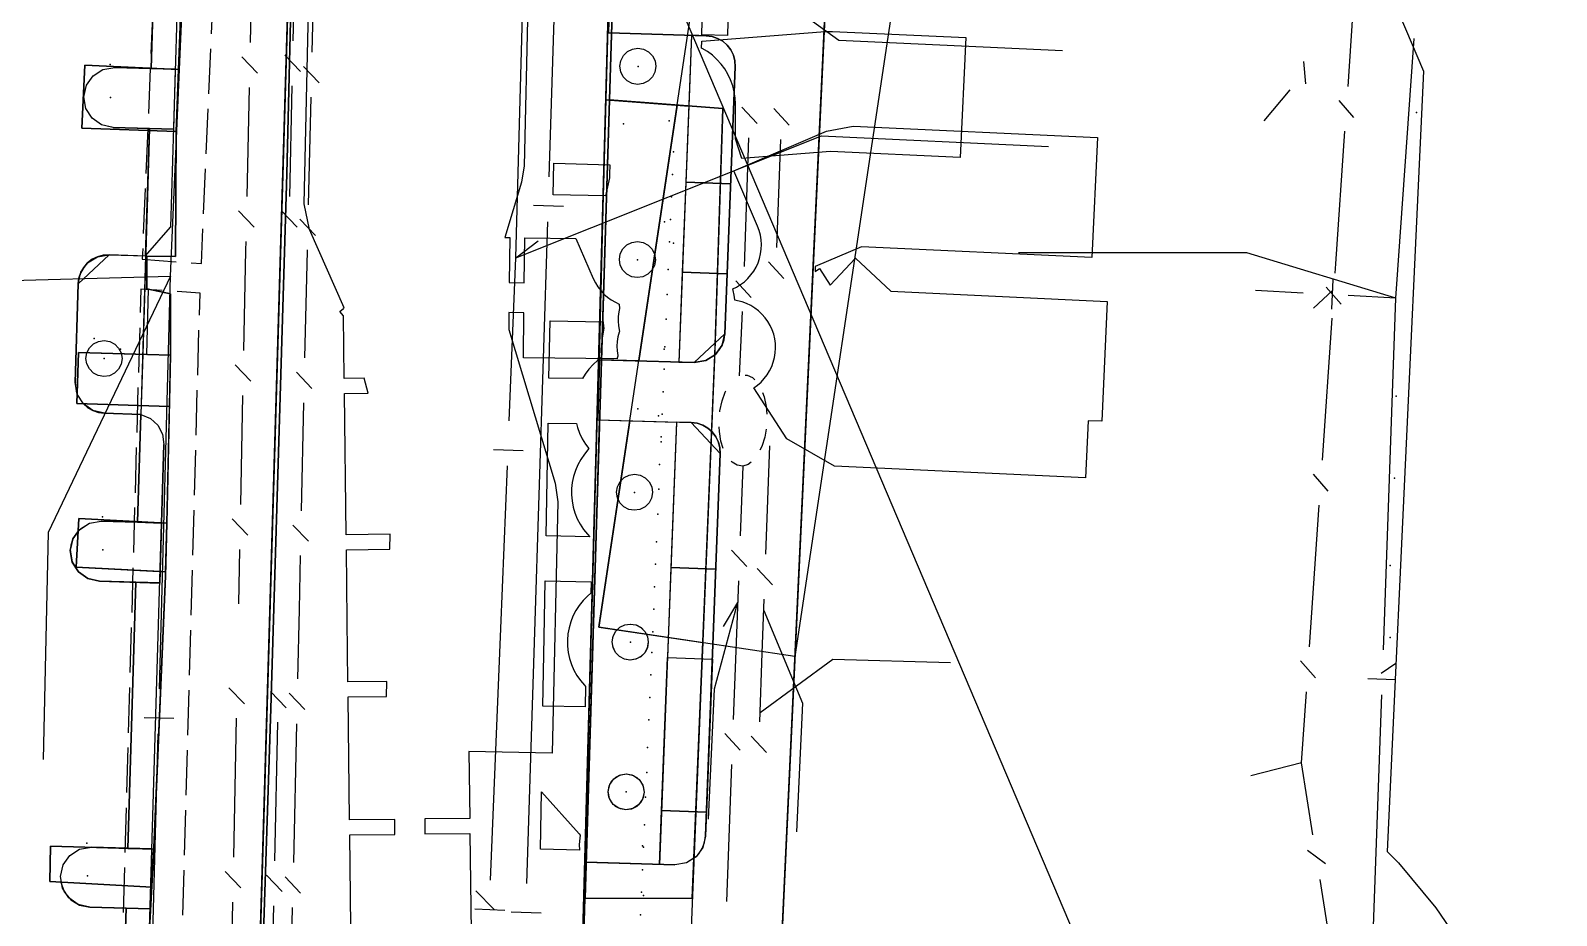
# Model space of a CAD drawing. Header units: metres. Extents: x 4550 to 4731, y 10605 to 11772.
# Drawn here: x 4646.3 to 4697.1, y 11263.1 to 11292.6 of the extents above; entities that cross this region are included whole.
import ezdxf

# ---------------------------------------------------------------- set-up
doc = ezdxf.new("R2010")
doc.units = ezdxf.units.M
for name, color, linetype in [('BOUNDARY', 7, 'Continuous'), ('BUILDING', 7, 'Continuous'), ('BUSH', 7, 'Continuous'), ('CURB', 7, 'Continuous'), ('ELECTR_CABLE', 7, 'Continuous'), ('ELECTR_CABLE_COMM', 7, 'Continuous'), ('GAS', 7, 'Continuous'), ('GRASS', 7, 'Continuous'), ('GROUND', 7, 'Continuous'), ('LAMP', 7, 'Continuous'), ('ROAD', 7, 'Continuous'), ('SEWER', 7, 'Continuous'), ('SIDEWALK_PATH', 7, 'Continuous'), ('TREE', 7, 'Continuous'), ('WATER_PIPELINE', 7, 'Continuous')]:
    doc.layers.add(name, color=color, linetype=linetype)

msp = doc.modelspace()

# ---------------------------------------------------------------- linework, layer by layer
at = {"layer": 'BOUNDARY'}
msp.add_lwpolyline([(4658.183, 11389.665), (4656.263, 11369.233), (4657.098, 11369.215), (4667.733, 11368.918), (4672.93, 11368.772), (4677.439, 11368.646), (4678.595, 11368.614), (4677.473, 11366.8), (4676.515, 11353.247), (4676.337, 11349.726), (4675.774, 11337.492), (4675.718, 11336.295), (4674.76, 11336.34), (4670.81, 11251.59)], dxfattribs=at)
at = {"layer": 'BUILDING'}
for points in [[(4681.552, 11337.103), (4671.748, 11271.709), (4665.217, 11272.688), (4675.021, 11338.082)], [(4692.678, 11291.204), (4691.466, 11265.206), (4691.845, 11264.833), (4693.094, 11263.334), (4694.191, 11261.72), (4695.125, 11260.007), (4695.889, 11258.212), (4696.473, 11256.35), (4696.874, 11254.441), (4697.086, 11252.501), (4697.109, 11250.55), (4697, 11247.631), (4688.814, 11244.158), (4667.723, 11293.865), (4687.914, 11302.432)]]:
    msp.add_lwpolyline(points, close=True, dxfattribs=at)
at = {"layer": 'BUSH'}
for p in [(4667.563, 11289.557), (4667.394, 11281.951), (4667.296, 11278.857), (4666.665, 11265.4)]:
    msp.add_point(p, dxfattribs=at)
at = {"layer": 'CURB'}
for points in [[(4652.83, 11224.861), (4657.098, 11369.215)], [(4667.733, 11368.918), (4667.397, 11360.882), (4663.638, 11224.498)], [(4651.349, 11299.347), (4650.951, 11286.012)], [(4668.788, 11292.39), (4665.54, 11292.481)], [(4668.298, 11292.393), (4667.878, 11281.504)], [(4651.108, 11291.272), (4649.092, 11291.329)], [(4669.416, 11282.462), (4669.759, 11291.352)], [(4648.093, 11290.357), (4648.093, 11290.357)], [(4649.036, 11289.33), (4651.048, 11289.273)], [(4650.248, 11289.295), (4650.122, 11285.057)], [(4650.122, 11285.057), (4650.951, 11286.012)], [(4648.906, 11285.091), (4647.878, 11284.12)], [(4647.878, 11284.12), (4647.78, 11280.837)], [(4668.389, 11281.501), (4669.416, 11282.462)], [(4665.235, 11281.589), (4668.389, 11281.501)], [(4647.823, 11280.836), (4647.823, 11280.836)], [(4648.751, 11279.809), (4649.964, 11279.774)], [(4649.964, 11279.774), (4649.856, 11276.176)], [(4665.18, 11279.59), (4668.291, 11279.503)], [(4667.801, 11279.505), (4667.232, 11264.768)], [(4668.291, 11279.503), (4669.262, 11278.465)], [(4649.838, 11248.768), (4650.734, 11278.771)], [(4668.77, 11265.725), (4669.262, 11278.465)], [(4650.656, 11276.153), (4648.64, 11276.211)], [(4647.664, 11275.238), (4647.664, 11275.238)], [(4648.584, 11274.212), (4650.596, 11274.154)], [(4649.797, 11274.177), (4649.532, 11265.313)], [(4650.332, 11265.291), (4648.316, 11265.348)], [(4664.768, 11264.847), (4667.743, 11264.764)], [(4647.356, 11264.375), (4647.356, 11264.375)], [(4648.259, 11263.349), (4650.272, 11263.292)], [(4649.472, 11263.314), (4649.379, 11260.193)]]:
    msp.add_lwpolyline(points, dxfattribs=at)
at = {"layer": 'ELECTR_CABLE'}
for points in [[(4669.501, 11292.399), (4668.646, 11292.418), (4668.678, 11293.823), (4668.686, 11293.873), (4668.701, 11294.078), (4668.746, 11296.078), (4669.585, 11296.059)], [(4672.751, 11292.532), (4672.999, 11292.535), (4677.44, 11292.328), (4677.254, 11288.333), (4672.936, 11288.534), (4669.979, 11288.304), (4669.765, 11288.954), (4669.765, 11290.115), (4669.755, 11290.32), (4669.725, 11290.524), (4669.675, 11290.724), (4669.605, 11290.918), (4669.517, 11291.104), (4669.411, 11291.281), (4669.289, 11291.447), (4669.15, 11291.599), (4668.997, 11291.738), (4668.832, 11291.861), (4668.655, 11291.967), (4668.636, 11291.976), (4668.641, 11292.213)], [(4663.721, 11288.145), (4665.585, 11288.089), (4665.583, 11288.039), (4665.582, 11288.034), (4665.566, 11287.828), (4665.569, 11287.66), (4665.438, 11287.052), (4663.69, 11287.09)], [(4663.555, 11280.984), (4663.59, 11282.891), (4665.362, 11282.852), (4665.373, 11282.699), (4665.382, 11282.644), (4665.325, 11282.307), (4665.3, 11282.103), (4665.295, 11281.896), (4665.31, 11281.691), (4665.313, 11281.674), (4665.176, 11281.571), (4665.024, 11281.432), (4664.886, 11281.279), (4664.764, 11281.113), (4664.675, 11280.963)], [(4663.459, 11275.725), (4663.528, 11279.484), (4664.474, 11279.467), (4664.507, 11279.335), (4664.577, 11279.142), (4664.666, 11278.956), (4664.772, 11278.779), (4664.88, 11278.635), (4664.734, 11278.443), (4664.618, 11278.273), (4664.519, 11278.092), (4664.438, 11277.902), (4664.376, 11277.706), (4664.333, 11277.504), (4664.311, 11277.299), (4664.309, 11277.093), (4664.327, 11276.888), (4664.365, 11276.685), (4664.422, 11276.488), (4664.499, 11276.296), (4664.594, 11276.113), (4664.707, 11275.941), (4664.836, 11275.78), (4664.917, 11275.697)], [(4663.356, 11270.049), (4663.398, 11272.345), (4663.432, 11274.225), (4664.96, 11274.197), (4664.953, 11273.817), (4664.833, 11273.715), (4664.689, 11273.567), (4664.561, 11273.406), (4664.45, 11273.233), (4664.355, 11273.049), (4664.28, 11272.858), (4664.223, 11272.66), (4664.186, 11272.457), (4664.169, 11272.251), (4664.173, 11272.045), (4664.196, 11271.841), (4664.24, 11271.639), (4664.303, 11271.443), (4664.385, 11271.254), (4664.485, 11271.074), (4664.602, 11270.904), (4664.735, 11270.747), (4664.773, 11270.711), (4664.761, 11270.023)], [(4663.292, 11266.562), (4663.304, 11267.201), (4664.562, 11265.793), (4664.598, 11265.756), (4664.58, 11265.647), (4664.566, 11265.442), (4664.571, 11265.251), (4663.268, 11265.284)]]:
    msp.add_lwpolyline(points, close=True, dxfattribs=at)
at = {"layer": 'ELECTR_CABLE_COMM'}
for points in [[(4653.68, 11295.797), (4653.601, 11292.166)], [(4655.039, 11292.221), (4655.122, 11295.905)], [(4655.745, 11295.439), (4655.659, 11291.845)], [(4670.376, 11294.297), (4673.208, 11292.241), (4680.652, 11291.894)], [(4690.168, 11290.7), (4690.33, 11293.065)], [(4653.325, 11291.686), (4653.844, 11291.145)], [(4655.281, 11291.2), (4654.763, 11291.742)], [(4655.382, 11291.367), (4655.899, 11290.824)], [(4688.684, 11291.53), (4688.747, 11290.783)], [(4653.568, 11290.666), (4653.489, 11287.035)], [(4654.922, 11287.036), (4655.005, 11290.721)], [(4688.231, 11290.583), (4687.362, 11289.556)], [(4655.623, 11290.345), (4655.536, 11286.752)], [(4690.362, 11289.67), (4689.87, 11290.235)], [(4670.49, 11289.467), (4669.977, 11290.014)], [(4671.557, 11289.412), (4671.046, 11289.961)], [(4689.74, 11284.475), (4689.762, 11284.789), (4690.065, 11289.204)], [(4670.066, 11284.697), (4670.081, 11285.038), (4670.209, 11288.991)], [(4671.144, 11285.329), (4671.274, 11288.937)], [(4653.214, 11286.556), (4653.732, 11286.014)], [(4655.164, 11286.016), (4654.646, 11286.557)], [(4655.259, 11286.273), (4655.776, 11285.73)], [(4653.457, 11285.535), (4653.451, 11285.248), (4653.384, 11281.904)], [(4655.5, 11285.252), (4655.499, 11285.222), (4655.419, 11281.658)], [(4671.373, 11284.305), (4670.862, 11284.854)], [(4670.286, 11283.671), (4669.78, 11284.224)], [(4689.935, 11283.444), (4689.443, 11284.009)], [(4669.904, 11281.053), (4669.999, 11283.199)], [(4689.313, 11278.249), (4689.637, 11282.979)], [(4653.11, 11281.425), (4653.629, 11280.884)], [(4655.143, 11281.179), (4655.661, 11280.637)], [(4670.088, 11281.084), (4670.153, 11281.076), (4670.329, 11280.999), (4670.41, 11280.922)], [(4669.244, 11279.853), (4669.247, 11279.894), (4669.318, 11280.223), (4669.426, 11280.517), (4669.45, 11280.56)], [(4670.671, 11280.503), (4670.727, 11280.354), (4670.793, 11280.038), (4670.812, 11279.78)], [(4653.354, 11280.404), (4653.282, 11276.773)], [(4655.385, 11280.158), (4655.305, 11276.564)], [(4669.36, 11278.631), (4669.282, 11278.878), (4669.229, 11279.204), (4669.224, 11279.354)], [(4670.789, 11279.282), (4670.743, 11279.014), (4670.647, 11278.707), (4670.582, 11278.576)], [(4670.776, 11275.115), (4670.906, 11278.723)], [(4670.284, 11278.182), (4670.188, 11278.108), (4670.006, 11278.052), (4669.824, 11278.075), (4669.652, 11278.176), (4669.622, 11278.21)], [(4670.006, 11278.052), (4669.919, 11275.723)], [(4689.507, 11277.219), (4689.015, 11277.784)], [(4688.885, 11272.024), (4689.21, 11276.753)], [(4653.007, 11276.294), (4653.527, 11275.753)], [(4655.029, 11276.086), (4655.547, 11275.544)], [(4653.252, 11275.274), (4653.216, 11273.458)], [(4655.271, 11275.065), (4655.231, 11273.268)], [(4669.636, 11275.248), (4670.146, 11274.699)], [(4671.004, 11274.091), (4670.494, 11274.64)], [(4669.863, 11274.224), (4669.777, 11271.895)], [(4669.837, 11273.509), (4669.06, 11270.615), (4668.859, 11266.285)], [(4669.837, 11273.509), (4669.362, 11272.704)], [(4670.657, 11271.812), (4670.722, 11273.616)], [(4655.231, 11273.268), (4655.179, 11270.958)], [(4670.708, 11273.235), (4671.999, 11270.148), (4671.8, 11265.86)], [(4669.777, 11271.895), (4669.692, 11269.61)], [(4670.575, 11269.529), (4670.657, 11271.812)], [(4670.586, 11269.841), (4673.005, 11271.62), (4676.926, 11271.501)], [(4689.08, 11270.993), (4688.588, 11271.558)], [(4652.895, 11270.665), (4653.415, 11270.124)], [(4654.803, 11269.994), (4654.285, 11270.536)], [(4654.903, 11270.479), (4655.421, 11269.937)], [(4688.62, 11268.163), (4688.782, 11270.528)], [(4653.14, 11269.645), (4653.048, 11265.017)], [(4654.423, 11264.893), (4654.528, 11269.515)], [(4655.145, 11269.458), (4655.042, 11264.838)], [(4669.409, 11269.135), (4669.919, 11268.586)], [(4670.803, 11268.505), (4670.292, 11269.053)], [(4669.636, 11268.111), (4669.467, 11263.542)], [(4688.62, 11268.163), (4686.926, 11267.725)], [(4688.999, 11265.758), (4688.62, 11268.163)], [(4689.419, 11264.797), (4688.813, 11265.238)], [(4652.773, 11264.537), (4653.292, 11263.997)], [(4654.666, 11263.873), (4654.148, 11264.414)], [(4654.766, 11264.359), (4655.284, 11263.817)], [(4689.992, 11259.467), (4689.233, 11264.276)], [(4653.018, 11263.517), (4652.926, 11258.889)], [(4654.286, 11258.771), (4654.39, 11263.394)], [(4655.008, 11263.338), (4654.904, 11258.718)]]:
    msp.add_lwpolyline(points, dxfattribs=at)
at = {"layer": 'GAS'}
for points in [[(4656.973, 11261.665), (4656.923, 11265.761), (4658.423, 11265.779), (4658.417, 11266.279), (4656.917, 11266.261), (4656.867, 11270.356), (4658.148, 11270.372), (4658.159, 11270.872), (4656.861, 11270.856), (4656.836, 11272.904), (4656.808, 11275.259), (4658.255, 11275.277), (4658.266, 11275.777), (4656.802, 11275.759), (4656.745, 11280.471), (4657.534, 11280.48), (4657.401, 11280.979), (4656.739, 11280.971), (4656.713, 11283.055), (4656.591, 11283.204), (4656.71, 11283.302), (4656.71, 11283.326), (4656.731, 11283.326), (4655.577, 11285.937), (4655.406, 11286.79), (4655.58, 11294.745)], [(4662.846, 11293.408), (4662.729, 11288.049), (4662.643, 11287.511), (4662.082, 11285.666), (4662.252, 11285.663), (4662.234, 11284.164), (4662.734, 11284.157), (4662.752, 11285.657), (4664.455, 11285.636), (4665.031, 11284.296), (4665.1, 11284.155), (4665.183, 11284.021), (4665.278, 11283.896), (4665.385, 11283.781), (4665.503, 11283.677), (4665.63, 11283.586), (4665.766, 11283.507), (4665.898, 11283.446), (4665.9, 11283.306), (4665.877, 11283.19), (4665.86, 11283.033), (4665.86, 11282.876), (4665.874, 11282.72), (4665.902, 11282.529), (4665.894, 11282.508), (4665.854, 11282.356), (4665.829, 11282.201), (4665.819, 11282.045), (4665.825, 11281.888), (4665.846, 11281.732), (4665.85, 11281.714), (4665.829, 11281.641), (4665.825, 11281.618), (4662.702, 11281.658), (4662.721, 11283.157), (4662.221, 11283.164), (4662.214, 11282.599), (4663.764, 11277.483), (4663.849, 11276.859), (4663.666, 11268.483), (4660.89, 11268.544), (4660.917, 11266.309), (4659.417, 11266.291), (4659.423, 11265.791), (4660.923, 11265.809), (4660.973, 11261.714)]]:
    msp.add_lwpolyline(points, dxfattribs=at)
msp.add_lwpolyline([(4672.803, 11289.215), (4673.685, 11289.375), (4681.819, 11288.996), (4681.632, 11285.001), (4673.959, 11285.358), (4672.418, 11284.696), (4672.415, 11284.536), (4672.564, 11284.633), (4672.922, 11284.08), (4673.76, 11284.977), (4674.942, 11283.873), (4682.149, 11283.537), (4681.962, 11279.541), (4681.517, 11279.562), (4681.428, 11277.653), (4673.06, 11278.043), (4671.474, 11278.954), (4670.374, 11280.654), (4670.501, 11280.746), (4670.619, 11280.85), (4670.726, 11280.965), (4670.821, 11281.09), (4670.904, 11281.223), (4670.973, 11281.364), (4671.027, 11281.512), (4671.068, 11281.663), (4671.093, 11281.818), (4671.102, 11281.975), (4671.097, 11282.132), (4671.076, 11282.288), (4671.04, 11282.44), (4670.989, 11282.589), (4670.923, 11282.732), (4670.845, 11282.867), (4670.753, 11282.995), (4670.649, 11283.113), (4670.534, 11283.219), (4670.409, 11283.315), (4670.275, 11283.397), (4670.134, 11283.466), (4669.987, 11283.521), (4669.835, 11283.561), (4669.742, 11283.576), (4669.742, 11283.59), (4669.725, 11283.746), (4669.692, 11283.899), (4669.675, 11283.953), (4669.804, 11284.015), (4669.937, 11284.098), (4670.062, 11284.193), (4670.177, 11284.3), (4670.281, 11284.418), (4670.373, 11284.545), (4670.452, 11284.681), (4670.517, 11284.824), (4670.568, 11284.972), (4670.604, 11285.125), (4670.625, 11285.281), (4670.631, 11285.438), (4670.621, 11285.594), (4670.596, 11285.749), (4670.556, 11285.901), (4670.501, 11286.048), (4669.711, 11287.886)], close=True, dxfattribs=at)
at = {"layer": 'GRASS'}
for points in [[(4665.451, 11290.258), (4665.513, 11292.482), (4668.299, 11292.404), (4668.208, 11290.048)], [(4669.759, 11291.352), (4669.747, 11291.55), (4669.697, 11291.74), (4669.611, 11291.916), (4669.49, 11292.074), (4669.341, 11292.205), (4669.171, 11292.302), (4668.985, 11292.365), (4668.788, 11292.39), (4665.64, 11292.478), (4665.571, 11290.249), (4669.341, 11289.962), (4669.079, 11281.877), (4669.074, 11281.746), (4669.213, 11281.896), (4669.319, 11282.069), (4669.388, 11282.259), (4669.416, 11282.462)], [(4668.11, 11287.511), (4669.609, 11287.453), (4669.759, 11291.352), (4669.747, 11291.55), (4669.697, 11291.74), (4669.611, 11291.916), (4669.49, 11292.074), (4669.341, 11292.205), (4669.171, 11292.302), (4668.985, 11292.365), (4668.788, 11292.39), (4668.299, 11292.404)], [(4667.115, 11291.367), (4667.084, 11291.179), (4666.999, 11291.015), (4666.867, 11290.884), (4666.697, 11290.799), (4666.509, 11290.77), (4666.326, 11290.801), (4666.161, 11290.886), (4666.028, 11291.021), (4665.943, 11291.191), (4665.915, 11291.374), (4665.945, 11291.557), (4666.032, 11291.726), (4666.168, 11291.859), (4666.334, 11291.942), (4666.517, 11291.97), (4666.704, 11291.94), (4666.873, 11291.852), (4667.003, 11291.72), (4667.087, 11291.554)], [(4651.22, 11291.267), (4648.094, 11291.406), (4648.001, 11289.315), (4651.142, 11289.196)], [(4651.048, 11289.27), (4649.035, 11289.332), (4648.649, 11289.423), (4648.338, 11289.646), (4648.134, 11289.97), (4648.066, 11290.36), (4648.156, 11290.747), (4648.378, 11291.058), (4648.701, 11291.263), (4649.092, 11291.332), (4651.108, 11291.272)], [(4669.341, 11289.962), (4665.571, 11290.249), (4665.145, 11276.485), (4664.759, 11263.651), (4668.329, 11263.652), (4668.637, 11271.142), (4669.074, 11281.746)], [(4665.451, 11290.258), (4668.208, 11290.048), (4667.879, 11281.515), (4665.235, 11281.589)], [(4669.493, 11284.455), (4669.609, 11287.453), (4668.11, 11287.511), (4667.994, 11284.513)], [(4667.099, 11284.926), (4667.068, 11284.739), (4666.982, 11284.574), (4666.85, 11284.444), (4666.681, 11284.358), (4666.493, 11284.33), (4666.31, 11284.361), (4666.145, 11284.446), (4666.011, 11284.581), (4665.926, 11284.75), (4665.899, 11284.934), (4665.929, 11285.117), (4666.016, 11285.286), (4666.151, 11285.419), (4666.317, 11285.502), (4666.5, 11285.53), (4666.688, 11285.5), (4666.856, 11285.412), (4666.987, 11285.28), (4667.07, 11285.114)], [(4648.906, 11285.091), (4650.122, 11285.055), (4649.964, 11279.774), (4648.751, 11279.809), (4648.364, 11279.898), (4648.052, 11280.122), (4647.847, 11280.446), (4647.78, 11280.837), (4647.878, 11284.12), (4647.968, 11284.507), (4648.191, 11284.818), (4648.515, 11285.023)], [(4647.878, 11284.12), (4647.78, 11280.837), (4647.782, 11280.74), (4647.793, 11280.644), (4647.813, 11280.55), (4647.843, 11280.458), (4647.885, 11281.84), (4650.158, 11281.771), (4650.223, 11283.944), (4650.163, 11283.957), (4650.168, 11285.039), (4648.906, 11285.091), (4648.709, 11285.077), (4648.521, 11285.026), (4648.346, 11284.939), (4648.191, 11284.819), (4648.061, 11284.67), (4647.965, 11284.5), (4647.903, 11284.315)], [(4667.879, 11281.515), (4668.389, 11281.501), (4668.778, 11281.568), (4669.1, 11281.77), (4669.324, 11282.079), (4669.416, 11282.462), (4669.493, 11284.455), (4667.994, 11284.513)], [(4649.336, 11281.63), (4649.305, 11281.443), (4649.219, 11281.278), (4649.087, 11281.148), (4648.918, 11281.062), (4648.73, 11281.034), (4648.547, 11281.065), (4648.382, 11281.15), (4648.248, 11281.285), (4648.164, 11281.454), (4648.136, 11281.638), (4648.166, 11281.821), (4648.253, 11281.99), (4648.388, 11282.123), (4648.554, 11282.206), (4648.738, 11282.234), (4648.925, 11282.204), (4649.094, 11282.116), (4649.224, 11281.984), (4649.307, 11281.818)], [(4650.949, 11281.747), (4647.885, 11281.84), (4647.833, 11280.132), (4650.914, 11280.039)], [(4648.049, 11280.125), (4648.198, 11279.995), (4648.368, 11279.897), (4648.554, 11279.834), (4648.751, 11279.809), (4649.964, 11279.774), (4650.281, 11279.639), (4650.528, 11279.41), (4650.685, 11279.113), (4650.734, 11278.771), (4650.656, 11276.154), (4650.833, 11276.145), (4650.914, 11280.039)], [(4667.233, 11264.779), (4664.75, 11264.847), (4665.162, 11279.59), (4667.802, 11279.516)], [(4669.262, 11278.466), (4669.25, 11278.663), (4669.2, 11278.853), (4669.113, 11279.03), (4668.993, 11279.187), (4668.844, 11279.317), (4668.674, 11279.415), (4668.487, 11279.478), (4668.291, 11279.503), (4667.802, 11279.516), (4667.615, 11274.671), (4669.114, 11274.613)], [(4669.262, 11278.465), (4669.249, 11278.671), (4669.194, 11278.868), (4669.1, 11279.05), (4668.969, 11279.211), (4668.637, 11271.142), (4668.384, 11264.973), (4668.541, 11265.126), (4668.66, 11265.306), (4668.738, 11265.509), (4668.77, 11265.725)], [(4667.004, 11277.173), (4666.973, 11276.985), (4666.888, 11276.821), (4666.756, 11276.69), (4666.586, 11276.605), (4666.398, 11276.576), (4666.215, 11276.607), (4666.05, 11276.692), (4665.917, 11276.827), (4665.832, 11276.997), (4665.804, 11277.18), (4665.834, 11277.363), (4665.921, 11277.532), (4666.057, 11277.665), (4666.223, 11277.748), (4666.406, 11277.776), (4666.593, 11277.746), (4666.762, 11277.658), (4666.892, 11277.526), (4666.976, 11277.36)], [(4650.608, 11274.533), (4647.809, 11274.68), (4647.872, 11275.884), (4647.765, 11275.742), (4647.685, 11275.585), (4647.633, 11275.416), (4647.612, 11275.239), (4647.68, 11274.848), (4647.885, 11274.524), (4648.197, 11274.301), (4648.584, 11274.212), (4650.596, 11274.154)], [(4650.596, 11274.155), (4648.584, 11274.217), (4648.198, 11274.307), (4647.887, 11274.531), (4647.682, 11274.854), (4647.615, 11275.245), (4647.704, 11275.631), (4647.927, 11275.942), (4648.25, 11276.148), (4648.64, 11276.216), (4650.656, 11276.156)], [(4650.833, 11276.145), (4647.894, 11276.3), (4647.809, 11274.68), (4650.789, 11274.523)], [(4668.998, 11271.616), (4669.114, 11274.613), (4667.615, 11274.671), (4667.499, 11271.673)], [(4666.862, 11272.18), (4666.83, 11271.993), (4666.743, 11271.829), (4666.611, 11271.699), (4666.44, 11271.615), (4666.252, 11271.588), (4666.07, 11271.62), (4665.905, 11271.706), (4665.772, 11271.841), (4665.689, 11272.012), (4665.662, 11272.196), (4665.693, 11272.378), (4665.781, 11272.547), (4665.917, 11272.679), (4666.084, 11272.761), (4666.267, 11272.788), (4666.455, 11272.756), (4666.623, 11272.668), (4666.752, 11272.535), (4666.834, 11272.368)], [(4666.862, 11272.184), (4666.831, 11271.997), (4666.745, 11271.832), (4666.614, 11271.702), (4666.444, 11271.616), (4666.256, 11271.588), (4666.073, 11271.619), (4665.908, 11271.703), (4665.775, 11271.838), (4665.69, 11272.008), (4665.662, 11272.192), (4665.692, 11272.375), (4665.779, 11272.544), (4665.914, 11272.677), (4666.08, 11272.76), (4666.264, 11272.788), (4666.451, 11272.757), (4666.62, 11272.67), (4666.75, 11272.538), (4666.833, 11272.372)], [(4668.801, 11266.519), (4667.303, 11266.577), (4667.499, 11271.673), (4668.998, 11271.616)], [(4666.726, 11267.183), (4666.674, 11266.95), (4666.542, 11266.762), (4666.349, 11266.637), (4666.115, 11266.594), (4665.882, 11266.646), (4665.694, 11266.778), (4665.569, 11266.971), (4665.526, 11267.205), (4665.578, 11267.438), (4665.71, 11267.626), (4665.903, 11267.751), (4666.137, 11267.794), (4666.37, 11267.742), (4666.558, 11267.61), (4666.683, 11267.417)], [(4666.726, 11267.19), (4666.695, 11267.003), (4666.609, 11266.838), (4666.477, 11266.708), (4666.308, 11266.622), (4666.12, 11266.594), (4665.937, 11266.625), (4665.772, 11266.71), (4665.638, 11266.844), (4665.553, 11267.014), (4665.526, 11267.198), (4665.556, 11267.381), (4665.643, 11267.55), (4665.778, 11267.683), (4665.944, 11267.766), (4666.127, 11267.794), (4666.315, 11267.764), (4666.483, 11267.676), (4666.614, 11267.544), (4666.697, 11267.378)], [(4667.234, 11264.777), (4667.303, 11266.577), (4668.801, 11266.519), (4668.772, 11265.724), (4668.679, 11265.341), (4668.456, 11265.032), (4668.133, 11264.83), (4667.745, 11264.763)], [(4650.398, 11265.283), (4646.954, 11265.387), (4646.934, 11264.21), (4650.327, 11264.018)], [(4650.272, 11263.289), (4648.259, 11263.351), (4647.873, 11263.441), (4647.562, 11263.665), (4647.358, 11263.988), (4647.29, 11264.379), (4647.38, 11264.765), (4647.602, 11265.077), (4647.925, 11265.282), (4648.316, 11265.35), (4650.332, 11265.291)], [(4650.294, 11264.02), (4647.3, 11264.189), (4647.415, 11263.86), (4647.629, 11263.596), (4647.918, 11263.419), (4648.259, 11263.349), (4650.272, 11263.292)]]:
    msp.add_lwpolyline(points, close=True, dxfattribs=at)
at = {"layer": 'GROUND'}
for points in [[(4667.824, 11290.077), (4666.546, 11281.552), (4665.303, 11281.587), (4665.571, 11290.249)], [(4667.743, 11264.764), (4664.795, 11264.847), (4665.145, 11276.485), (4665.241, 11279.588), (4666.247, 11279.56), (4665.217, 11272.688), (4668.68, 11272.169), (4668.637, 11271.142), (4668.384, 11264.99), (4668.132, 11264.831)]]:
    msp.add_lwpolyline(points, close=True, dxfattribs=at)
at = {"layer": 'LAMP'}
msp.add_point((4666.042, 11289.456), dxfattribs=at)
at = {"layer": 'ROAD'}
msp.add_lwpolyline([(4666.299, 11216.734), (4665.18, 11217.036), (4664.286, 11217.712), (4663.7, 11218.668), (4663.509, 11219.811), (4667.397, 11360.882), (4667.733, 11368.918), (4657.098, 11369.215), (4652.68, 11219.777), (4652.518, 11218.785), (4652.018, 11217.95), (4651.25, 11217.353), (4650.284, 11217.071)], close=True, dxfattribs=at)
for points in [[(4664.57, 11257.038), (4664.759, 11263.651), (4665.145, 11276.485), (4665.571, 11290.249), (4665.795, 11297.507), (4665.705, 11297.509), (4666.216, 11314.882), (4666.445, 11323.638), (4666.423, 11324.105), (4666.875, 11340.959), (4667.063, 11346.976), (4667.246, 11353.578), (4667.397, 11360.882), (4667.733, 11368.918), (4657.098, 11369.215), (4656.729, 11356.276), (4656.208, 11339.051), (4655.75, 11320.869), (4655.208, 11303.571), (4654.824, 11287.786), (4654.287, 11269.977), (4653.752, 11253.318)], [(4649.379, 11260.193), (4649.472, 11263.314), (4648.259, 11263.349), (4647.872, 11263.438), (4647.561, 11263.662), (4647.355, 11263.986), (4647.288, 11264.377), (4647.378, 11264.764), (4647.601, 11265.075), (4647.925, 11265.281), (4648.316, 11265.348), (4649.532, 11265.313), (4649.797, 11274.177), (4648.584, 11274.212), (4648.197, 11274.301), (4647.885, 11274.524), (4647.68, 11274.848), (4647.612, 11275.239), (4647.702, 11275.626), (4647.925, 11275.938), (4648.249, 11276.143), (4648.64, 11276.211), (4649.856, 11276.176), (4649.964, 11279.774), (4648.751, 11279.809), (4648.364, 11279.898), (4648.052, 11280.122), (4647.847, 11280.446), (4647.78, 11280.837), (4647.878, 11284.12), (4647.903, 11284.315), (4647.965, 11284.5), (4648.061, 11284.67), (4648.191, 11284.819), (4648.346, 11284.939), (4648.521, 11285.026), (4648.709, 11285.077), (4648.906, 11285.091), (4650.122, 11285.057), (4650.248, 11289.295), (4649.036, 11289.33), (4648.649, 11289.419), (4648.337, 11289.643), (4648.132, 11289.967), (4648.064, 11290.358), (4648.154, 11290.745), (4648.377, 11291.056), (4648.701, 11291.262), (4649.092, 11291.329), (4650.308, 11291.295), (4650.519, 11298.373)]]:
    msp.add_lwpolyline(points, dxfattribs=at)
at = {"layer": 'SEWER'}
for points in [[(4662.451, 11284.984), (4663.082, 11308.077)], [(4650.949, 11284.373), (4651.861, 11305.295)], [(4652.315, 11292.454), (4652.381, 11293.952)], [(4650.361, 11293.295), (4650.298, 11291.797)], [(4691.764, 11283.649), (4692.373, 11292.292)], [(4652.228, 11290.456), (4652.294, 11291.954)], [(4650.277, 11291.297), (4650.213, 11289.798)], [(4652.141, 11288.458), (4652.207, 11289.956)], [(4650.192, 11289.299), (4650.129, 11287.8)], [(4662.451, 11284.984), (4672.631, 11289.053), (4680.192, 11288.701)], [(4652.054, 11286.459), (4652.119, 11287.958)], [(4650.108, 11287.301), (4650.045, 11285.802)], [(4651.641, 11284.826), (4651.982, 11284.802), (4652.032, 11285.96)], [(4662.451, 11284.984), (4663.194, 11285.55)], [(4650.024, 11285.302), (4650.009, 11284.94), (4651.143, 11284.861)], [(4662.232, 11279.558), (4662.451, 11284.984)], [(4691.764, 11283.649), (4686.792, 11285.16), (4679.187, 11285.16)], [(4644.42, 11284.196), (4650.949, 11284.373)], [(4650.949, 11284.373), (4646.876, 11275.835), (4646.71, 11268.275)], [(4650.582, 11270.633), (4650.949, 11284.373)], [(4689.622, 11283.278), (4689.674, 11284.267)], [(4650.672, 11283.899), (4649.96, 11283.948), (4649.938, 11283.162)], [(4651.913, 11283.076), (4651.934, 11283.811), (4651.171, 11283.864)], [(4688.677, 11283.813), (4687.089, 11283.898)], [(4689.656, 11283.915), (4689.022, 11283.31)], [(4691.764, 11283.649), (4690.175, 11283.733)], [(4691.346, 11271.93), (4691.764, 11283.649)], [(4649.924, 11282.662), (4649.882, 11281.163)], [(4651.858, 11281.076), (4651.899, 11282.576)], [(4649.868, 11280.663), (4649.826, 11279.164)], [(4651.803, 11279.077), (4651.844, 11280.577)], [(4649.812, 11278.664), (4649.77, 11277.164)], [(4651.748, 11277.078), (4651.789, 11278.577)], [(4661.709, 11278.607), (4662.698, 11278.567)], [(4661.952, 11272.633), (4662.171, 11278.059)], [(4649.756, 11276.665), (4649.714, 11275.165)], [(4651.693, 11275.079), (4651.734, 11276.578)], [(4649.7, 11274.665), (4649.658, 11273.166)], [(4651.638, 11273.08), (4651.679, 11274.579)], [(4649.644, 11272.666), (4649.602, 11271.167)], [(4651.582, 11271.08), (4651.624, 11272.58)], [(4661.613, 11264.247), (4661.952, 11272.633)], [(4691.27, 11271.151), (4691.759, 11271.485)], [(4690.828, 11270.976), (4691.734, 11270.944)], [(4649.588, 11270.667), (4649.546, 11269.167)], [(4651.527, 11269.081), (4651.569, 11270.58)], [(4690.875, 11258.711), (4691.293, 11270.43)], [(4650.072, 11269.674), (4651.062, 11269.648)], [(4650.175, 11255.393), (4650.542, 11269.133)], [(4649.532, 11268.668), (4649.49, 11267.168)], [(4651.472, 11267.082), (4651.514, 11268.581)], [(4649.476, 11266.668), (4649.434, 11265.169)], [(4651.417, 11265.083), (4651.458, 11266.582)], [(4649.42, 11264.669), (4649.378, 11263.17)], [(4651.362, 11263.083), (4651.403, 11264.583)], [(4661.727, 11263.271), (4661.114, 11263.896)], [(4661.09, 11263.296), (4662.08, 11263.256)]]:
    msp.add_lwpolyline(points, dxfattribs=at)
at = {"layer": 'SIDEWALK_PATH'}
for points in [[(4652.68, 11219.777), (4657.098, 11369.215)], [(4670.81, 11251.59), (4672.118, 11279.647), (4674.76, 11336.34)], [(4653.752, 11253.318), (4654.287, 11269.977), (4654.824, 11287.786), (4655.208, 11303.571), (4655.75, 11320.869)], [(4652.095, 11320.314), (4651.907, 11313.507), (4651.777, 11309.909), (4651.733, 11308.451), (4651.588, 11305.306), (4650.08, 11305.297), (4649.829, 11300.395), (4651.555, 11300.28), (4651.491, 11298.464), (4651.22, 11291.267), (4651.141, 11289.175), (4651.121, 11285.034), (4650.168, 11285.039), (4650.163, 11283.957), (4650.949, 11283.784), (4650.949, 11281.747), (4650.833, 11276.145), (4650.785, 11274.385), (4650.398, 11265.283), (4650.114, 11260.171)], [(4650.114, 11260.171), (4650.327, 11264.018), (4646.934, 11264.21), (4646.954, 11265.387), (4650.398, 11265.283), (4650.401, 11265.341), (4650.785, 11274.385), (4650.789, 11274.523), (4647.809, 11274.68), (4647.894, 11276.3), (4650.833, 11276.145), (4650.914, 11280.039), (4647.833, 11280.132), (4647.885, 11281.84), (4650.949, 11281.747), (4650.949, 11283.784), (4650.163, 11283.957), (4650.168, 11285.039), (4651.121, 11285.034), (4651.141, 11289.196), (4648.001, 11289.315), (4648.094, 11291.406), (4651.22, 11291.267), (4651.491, 11298.464)], [(4650.519, 11298.373), (4650.308, 11291.295), (4651.108, 11291.272), (4651.048, 11289.273), (4650.248, 11289.295), (4650.024, 11281.774), (4649.964, 11279.774), (4649.856, 11276.176), (4650.656, 11276.153), (4650.596, 11274.154), (4649.797, 11274.177), (4649.532, 11265.313), (4650.332, 11265.291), (4650.272, 11263.292), (4649.472, 11263.314), (4649.379, 11260.193)], [(4665.596, 11294.48), (4665.54, 11292.481), (4668.788, 11292.39), (4668.985, 11292.365), (4669.171, 11292.302), (4669.341, 11292.205), (4669.49, 11292.074), (4669.611, 11291.916), (4669.697, 11291.74), (4669.747, 11291.55), (4669.759, 11291.352), (4669.416, 11282.462), (4669.324, 11282.079), (4669.1, 11281.77), (4668.778, 11281.568), (4668.389, 11281.501), (4665.235, 11281.589), (4665.18, 11279.59), (4668.291, 11279.503), (4668.487, 11279.478), (4668.674, 11279.415), (4668.844, 11279.317), (4668.993, 11279.186), (4669.114, 11279.029), (4669.2, 11278.852), (4669.25, 11278.663), (4669.262, 11278.465), (4668.77, 11265.725), (4668.678, 11265.342), (4668.454, 11265.034), (4668.132, 11264.831), (4667.743, 11264.764), (4664.768, 11264.847), (4664.712, 11262.848)], [(4670.81, 11251.59), (4672.733, 11292.852), (4665.671, 11293.495), (4665.571, 11290.249), (4669.341, 11289.962), (4669.079, 11281.877), (4668.637, 11271.142), (4668.288, 11262.651)]]:
    msp.add_lwpolyline(points, dxfattribs=at)
at = {"layer": 'TREE'}
for p in [(4648.941, 11291.429), (4666.521, 11291.365), (4648.956, 11290.335), (4692.446, 11289.83), (4667.698, 11288.517), (4667.666, 11287.768), (4667.633, 11287.019), (4667.4, 11286.186), (4667.601, 11286.269), (4667.569, 11285.52), (4667.707, 11285.483), (4666.502, 11284.927), (4667.52, 11284.596), (4667.494, 11283.772), (4667.458, 11282.947), (4648.408, 11282.3), (4649.291, 11281.942), (4667.419, 11282.023), (4648.739, 11281.631), (4667.387, 11281.274), (4667.354, 11280.525), (4666.515, 11279.953), (4691.765, 11280.376), (4667.204, 11279.727), (4667.322, 11279.775), (4667.29, 11279.026), (4667.241, 11278.102), (4691.711, 11277.652), (4666.407, 11277.174), (4667.215, 11277.278), (4648.686, 11276.356), (4667.179, 11276.453), (4667.14, 11275.529), (4648.7, 11275.262), (4667.108, 11274.78), (4691.57, 11274.732), (4667.075, 11274.031), (4667.043, 11273.281), (4667.011, 11272.532), (4691.57, 11272.343), (4666.268, 11272.182), (4666.981, 11271.841), (4666.949, 11271.091), (4666.917, 11270.342), (4666.885, 11269.593), (4666.836, 11268.669), (4666.81, 11267.844), (4666.129, 11267.191), (4666.774, 11267.02), (4666.734, 11266.096), (4648.169, 11265.49), (4666.702, 11265.347), (4648.184, 11264.396), (4666.67, 11264.597), (4666.638, 11263.848), (4666.703, 11263.74), (4666.606, 11263.099)]:
    msp.add_point(p, dxfattribs=at)
at = {"layer": 'WATER_PIPELINE'}
for points in [[(4663.566, 11287.689), (4663.998, 11301.353)], [(4663.038, 11286.747), (4664.035, 11286.716)], [(4663.086, 11272.526), (4663.518, 11286.19)], [(4662.821, 11264.139), (4663.086, 11272.526)], [(4662.293, 11263.197), (4663.29, 11263.165)]]:
    msp.add_lwpolyline(points, dxfattribs=at)

doc.saveas('drawing.dxf')
